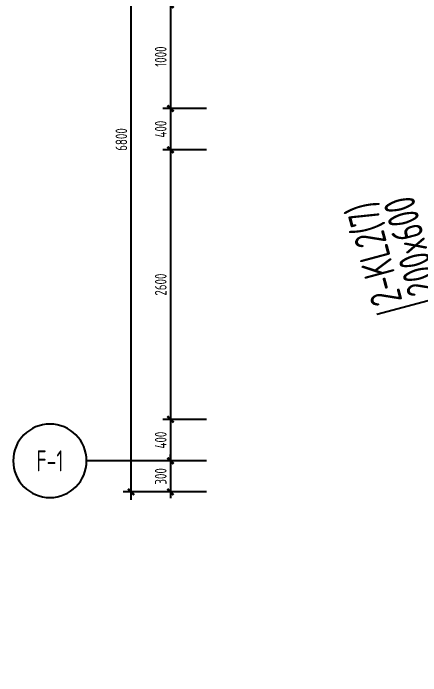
# Model space of a CAD drawing. Header units: millimetres. Extents: x 101598 to 258742, y -131098 to 15111.
# Drawn here: x 238208 to 242144, y -96604 to -90212 of the extents above; entities that cross this region are included whole.
import ezdxf
from ezdxf.enums import TextEntityAlignment as Align

# ---------------------------------------------------------------- set-up
doc = ezdxf.new("R2010")
doc.units = ezdxf.units.MM
doc.header["$LTSCALE"] = 10
doc.layers.get('DEFPOINTS').update_dxf_attribs({"color": 251})
for name, color, linetype in [('0-COLLA', 1, 'Continuous'), ('Z-P平-COLLA', 1, 'Continuous'), ('Z-P平-WALLDIM', 1, 'Continuous')]:
    doc.layers.add(name, color=color, linetype=linetype)
doc.styles.add('GGC(BLIP)', font='ARCHSTYL.SHX', dxfattribs={"bigfont": 'hza.shx'})
doc.styles.add('MD(DimT)', font='ARCHS.SHX', dxfattribs={"width": 0.8, "bigfont": 'hza.shx'})
doc.styles.add('TSSD2', font='tssdeng2.shx', dxfattribs={"width": 0.8, "bigfont": 'fstxt.shx'})
doc.dimstyles.new('MD-DIM_75', dxfattribs={"dimscale": 75, "dimtxt": 1.5, "dimasz": 0.8, "dimexe": 1, "dimexo": 1, "dimgap": 0.5, "dimtad": 1, "dimdec": 0, "dimzin": 0, "dimdsep": 46, "dimtxsty": 'MD(DimT)', "dimblk": 'ARCHTICK', "dimcen": 0.09, "dimdle": 1, "dimclrd": 1, "dimclre": 1, "dimclrt": 2, "dimadec": 0, "dimazin": 0, "dimtfac": 1, "dimtdec": 0, "dimtix": 1, "dimtmove": 2, "dimatfit": 3, "dimldrblk": 'ARCHTICK', "dimfxl": 8, "dimfxlon": 1, "dimtolj": 1, "dimtzin": 0, "dimarcsym": 0})

# ---------------------------------------------------------------- blocks, each defined once
blk = doc.blocks.new('TYRYE')
at = {"layer": 'DEFPOINTS'}
for p, q in [((263363.6, -90645.5, -6.7), (263363.6, -88412.3, -6.7)), ((265180.9, -91602.1), (267337.9, -91024.1)), ((262479.4, -93434.2, -6.7), (262479.4, -91539.2, -6.7)), ((258192.2, -93474.7), (260041.9, -92979.1)), ((265051.7, -96945.5), (265051.7, -94712.3))]:
    blk.add_line(p, q, dxfattribs=at)
at = {"layer": 'DEFPOINTS', "style": 'TSSD2', "width": 0.7}
for s, rotation, p in [('250x700 PY300x150', 104.99985, (265818, -91365.3)), ('200x600', 179.99968, (263299.8, -89968.8, -6.7)), ('2-KL10(2)', 179.99968, (263299.8, -90331.1, -6.7)), ('2-KL1(7)', 104.99985, (265468.1, -91459.1)), ('200x600', 104.99985, (258792, -93247.9)), ('2-KL2(7)', 104.99985, (258442.1, -93341.7)), ('200x550', 179.99988, (262415.6, -92798, -6.7)), ('2-L10(1)', 179.99988, (262415.6, -93148.3, -6.7)), ('250x700', 179.99968, (264987.9, -96268.8)), ('2-KL9(4)', 179.99968, (264987.9, -96631.1))]:
    blk.add_text(s, height=300, rotation=rotation, dxfattribs=at).set_placement(p)
blk = doc.blocks.new('_ArchTick')
at = {"color": 0, "linetype": 'ByBlock', "const_width": 0.4}
blk.add_lwpolyline([(-0.5, -0.5), (0.5, 0.5)], dxfattribs=at)
blk = doc.blocks.new('*D282')
at = {"layer": '0-COLLA', "color": 1, "lineweight": -2, "transparency": 16777216}
for p, q in [((239726.5, -90055.1), (239726.5, -91205.1)), ((240074.1, -90130.1), (239651.5, -90130.1)), ((240074.1, -91130.1), (239651.5, -91130.1))]:
    blk.add_line(p, q, dxfattribs=at)
at = {"layer": 'DEFPOINTS', "color": 0, "transparency": 16777216}
for p in [(240149.1, -90130.1), (239726.5, -91130.1), (240149.1, -91130.1)]:
    blk.add_point(p, dxfattribs=at)
at = {"layer": '0-COLLA', "color": 1, "lineweight": -2, "transparency": 16777216, "xscale": 60, "yscale": 60, "zscale": 60}
for p, rotation in [((239726.5, -90130.1), 90), ((239726.5, -91130.1), 270)]:
    blk.add_blockref('_ArchTick', p, dxfattribs=dict(at, rotation=rotation))
at = {"layer": '0-COLLA', "color": 2, "transparency": 16777216, "insert": (239632.7, -90630.1), "char_height": 112.5, "attachment_point": 5, "rotation": 90, "style": 'MD(DimT)'}
blk.add_mtext('\\A1;1000', dxfattribs=at)
blk = doc.blocks.new('*D283')
at = {"layer": '0-COLLA', "color": 1, "lineweight": -2, "transparency": 16777216}
for p, q in [((239726.5, -91055.1), (239726.5, -91605.1)), ((240074.1, -91130.1), (239651.5, -91130.1)), ((240074.1, -91530.1), (239651.5, -91530.1))]:
    blk.add_line(p, q, dxfattribs=at)
at = {"layer": 'DEFPOINTS', "color": 0, "transparency": 16777216}
for p in [(240149.1, -91130.1), (239726.5, -91530.1), (240149.1, -91530.1)]:
    blk.add_point(p, dxfattribs=at)
at = {"layer": '0-COLLA', "color": 1, "lineweight": -2, "transparency": 16777216, "xscale": 60, "yscale": 60, "zscale": 60}
for p, rotation in [((239726.5, -91130.1), 90), ((239726.5, -91530.1), 270)]:
    blk.add_blockref('_ArchTick', p, dxfattribs=dict(at, rotation=rotation))
at = {"layer": '0-COLLA', "color": 2, "transparency": 16777216, "insert": (239632.7, -91330.1), "char_height": 112.5, "attachment_point": 5, "rotation": 90, "style": 'MD(DimT)'}
blk.add_mtext('\\A1;400', dxfattribs=at)
blk = doc.blocks.new('*D284')
at = {"layer": '0-COLLA', "color": 1, "lineweight": -2, "transparency": 16777216}
for p, q in [((239726.5, -91455.1), (239726.5, -94205.1)), ((240074.1, -91530.1), (239651.5, -91530.1)), ((240074.1, -94130.1), (239651.5, -94130.1))]:
    blk.add_line(p, q, dxfattribs=at)
at = {"layer": 'DEFPOINTS', "color": 0, "transparency": 16777216}
for p in [(240149.1, -91530.1), (239726.5, -94130.1), (240149.1, -94130.1)]:
    blk.add_point(p, dxfattribs=at)
at = {"layer": '0-COLLA', "color": 1, "lineweight": -2, "transparency": 16777216, "xscale": 60, "yscale": 60, "zscale": 60}
for p, rotation in [((239726.5, -91530.1), 90), ((239726.5, -94130.1), 270)]:
    blk.add_blockref('_ArchTick', p, dxfattribs=dict(at, rotation=rotation))
at = {"layer": '0-COLLA', "color": 2, "transparency": 16777216, "insert": (239632.7, -92830.1), "char_height": 112.5, "attachment_point": 5, "rotation": 90, "style": 'MD(DimT)'}
blk.add_mtext('\\A1;2600', dxfattribs=at)
blk = doc.blocks.new('*D285')
at = {"layer": '0-COLLA', "color": 1, "lineweight": -2, "transparency": 16777216}
for p, q in [((239726.5, -94055.1), (239726.5, -94605.1)), ((240074.1, -94130.1), (239651.5, -94130.1)), ((240074.1, -94530.1), (239651.5, -94530.1))]:
    blk.add_line(p, q, dxfattribs=at)
at = {"layer": 'DEFPOINTS', "color": 0, "transparency": 16777216}
for p in [(240149.1, -94130.1), (239726.5, -94530.1), (240149.1, -94530.1)]:
    blk.add_point(p, dxfattribs=at)
at = {"layer": '0-COLLA', "color": 1, "lineweight": -2, "transparency": 16777216, "xscale": 60, "yscale": 60, "zscale": 60}
for p, rotation in [((239726.5, -94130.1), 90), ((239726.5, -94530.1), 270)]:
    blk.add_blockref('_ArchTick', p, dxfattribs=dict(at, rotation=rotation))
at = {"layer": '0-COLLA', "color": 2, "transparency": 16777216, "insert": (239632.7, -94330.1), "char_height": 112.5, "attachment_point": 5, "rotation": 90, "style": 'MD(DimT)'}
blk.add_mtext('\\A1;400', dxfattribs=at)
blk = doc.blocks.new('*D286')
at = {"layer": '0-COLLA', "color": 1, "lineweight": -2, "transparency": 16777216}
for p, q in [((239726.5, -94530.1), (239726.5, -94470.1)), ((240074.1, -94530.1), (239651.5, -94530.1)), ((239726.5, -94530.1), (239726.5, -94830.1)), ((240074.1, -94830.1), (239651.5, -94830.1)), ((239726.5, -94830.1), (239726.5, -94890.1))]:
    blk.add_line(p, q, dxfattribs=at)
at = {"layer": 'DEFPOINTS', "color": 0, "transparency": 16777216}
for p in [(240149.1, -94530.1), (239726.5, -94830.1), (240149.1, -94830.1)]:
    blk.add_point(p, dxfattribs=at)
at = {"layer": '0-COLLA', "color": 1, "lineweight": -2, "transparency": 16777216, "xscale": 60, "yscale": 60, "zscale": 60}
for p, rotation in [((239726.5, -94530.1), 270), ((239726.5, -94830.1), 90)]:
    blk.add_blockref('_ArchTick', p, dxfattribs=dict(at, rotation=rotation))
at = {"layer": '0-COLLA', "color": 2, "transparency": 16777216, "insert": (239632.7, -94680.1), "char_height": 112.5, "attachment_point": 5, "rotation": 90, "style": 'MD(DimT)'}
blk.add_mtext('\\A1;300', dxfattribs=at)
blk = doc.blocks.new('*D287')
at = {"layer": '0-COLLA', "color": 1, "lineweight": -2, "transparency": 16777216}
for p, q in [((239345.7, -94905.1), (239345.7, -87955.1)), ((239651.5, -88030.1), (239270.7, -88030.1)), ((239651.5, -94830.1), (239270.7, -94830.1))]:
    blk.add_line(p, q, dxfattribs=at)
at = {"layer": 'DEFPOINTS', "color": 0, "transparency": 16777216}
for p in [(239345.7, -88030.1), (239726.5, -88030.1), (239726.5, -94830.1)]:
    blk.add_point(p, dxfattribs=at)
at = {"layer": '0-COLLA', "color": 1, "lineweight": -2, "transparency": 16777216, "xscale": 60, "yscale": 60, "zscale": 60}
for p, rotation in [((239345.7, -88030.1), 90), ((239345.7, -94830.1), 270)]:
    blk.add_blockref('_ArchTick', p, dxfattribs=dict(at, rotation=rotation))
at = {"layer": '0-COLLA', "color": 2, "transparency": 16777216, "insert": (239252, -91430.1), "char_height": 112.5, "attachment_point": 5, "rotation": 90, "style": 'MD(DimT)'}
blk.add_mtext('\\A1;6800', dxfattribs=at)
blk = doc.blocks.new('*U271')
at = {"color": 3, "ltscale": 0.15}
blk.add_line((0, 0), (-10.8, 0), dxfattribs=at)
blk.add_circle((-15.525, 0), 4.725)
at = {"color": 2, "style": 'GGC(BLIP)', "width": 0.8, "flags": 8}
blk.add_attdef('A-1', text='', height=2.7, dxfattribs=at).set_placement((-15.525, 0), align=Align.MIDDLE)

msp = doc.modelspace()

# ---------------------------------------------------------------- block references
at = {"layer": 'Z-P平-COLLA'}
ref = msp.add_blockref('*U271', (239726.5, -94530), dxfattribs=dict(at, xscale=-75, yscale=75, zscale=75, rotation=180))
ref.add_attrib('A-1', 'F-1', dxfattribs={"layer": '0', "color": 2, "height": 202.5, "style": 'GGC(BLIP)', "width": 0.8, "flags": 8}).set_placement((238562.1, -94530), align=Align.MIDDLE)
at = {"layer": 'Z-P平-WALLDIM'}
msp.add_blockref('TYRYE', (-16473.1, 358.8), dxfattribs=at)

# ---------------------------------------------------------------- dimensions: what is measured, and where the dimension line sits
at = {"layer": '0-COLLA'}
for base, p1, p2, picture, middle in [((239345.7, -88030.1), (239726.5, -94830.1), (239726.5, -88030.1), '*D287', (239252, -91430.1)), ((239726.5, -91130.1), (240149.1, -90130.1), (240149.1, -91130.1), '*D282', (239632.7, -90630.1)), ((239726.5, -91530.1), (240149.1, -91130.1), (240149.1, -91530.1), '*D283', (239632.7, -91330.1)), ((239726.5, -94130.1), (240149.1, -91530.1), (240149.1, -94130.1), '*D284', (239632.7, -92830.1)), ((239726.5, -94530.1), (240149.1, -94130.1), (240149.1, -94530.1), '*D285', (239632.7, -94330.1)), ((239726.5, -94830.1), (240149.1, -94530.1), (240149.1, -94830.1), '*D286', (239632.7, -94680.1))]:
    dim = msp.add_linear_dim(base=base, p1=p1, p2=p2, angle=90, dimstyle='MD-DIM_75', dxfattribs=at)
    dim.commit()
    dim.dimension.update_dxf_attribs({"geometry": picture, "text_midpoint": middle})

doc.saveas('drawing.dxf')
